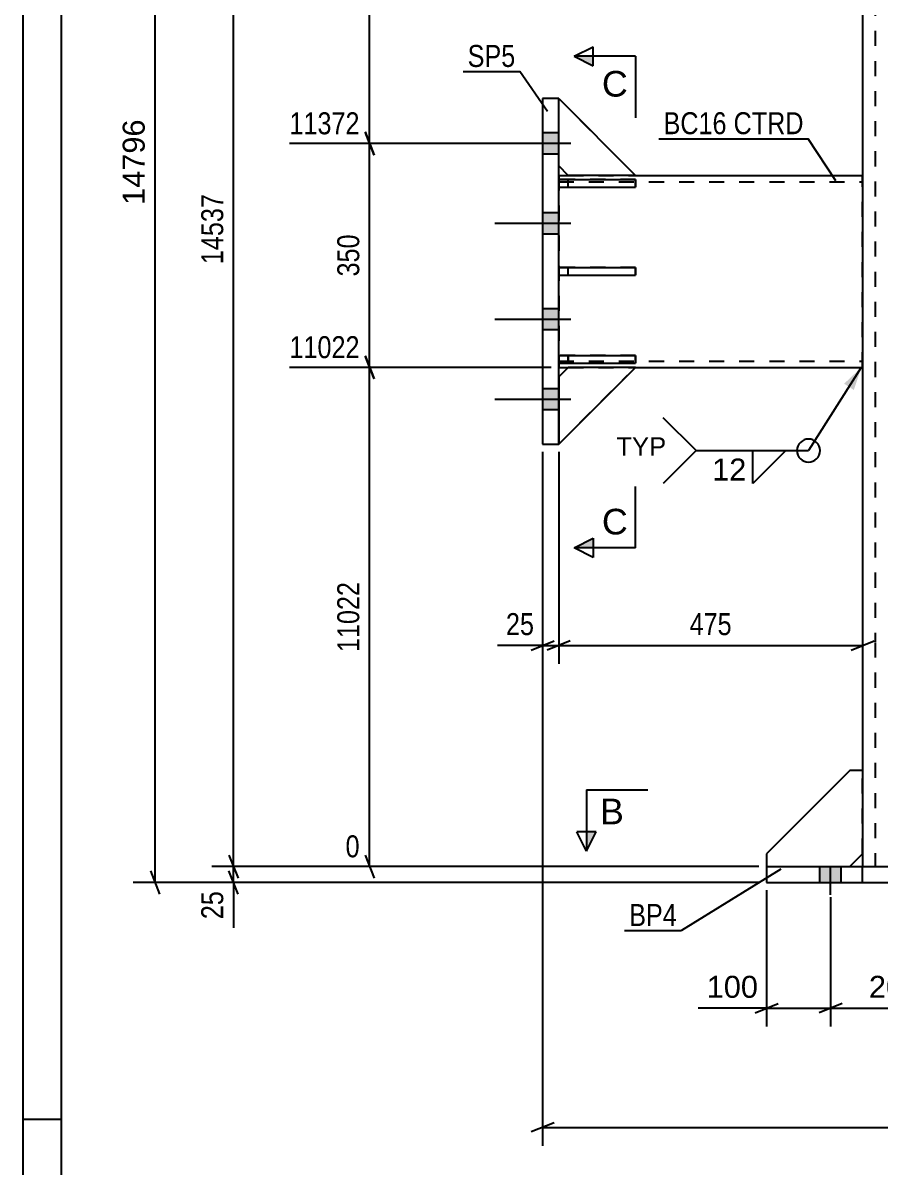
# Model space of a CAD drawing. Header units: millimetres. Extents: x -130 to 464, y -182 to 238.
# Drawn here: x -130.2 to -18.5, y -39.2 to 109.9 of the extents above; entities that cross this region are included whole.
import ezdxf

# ---------------------------------------------------------------- set-up
doc = ezdxf.new("R2010")
doc.units = ezdxf.units.MM
doc.linetypes.add('DXK_LINE_DOT2', pattern=[3.9198, 1.9599, -1.9599])
doc.styles.add('Arial', font='ARIAL.TTF', dxfattribs={"height": 0.2})
doc.styles.add('Arial Narrow', font='ARIALN.TTF', dxfattribs={"height": 0.2})

# ---------------------------------------------------------------- blocks, each defined once
blk = doc.blocks.new('Unknown-284928763-1134')
at = {"color": 5, "linetype": 'Continuous'}
for p, q in [((-130.21, 238.07), (-130.21, -181.93)), ((-125.21, 233.07), (-125.21, -176.93)), ((-125.21, -32.93), (-130.21, -32.93))]:
    blk.add_line(p, q, dxfattribs=at)
blk = doc.blocks.new('Bolt-284928763-1230 - 1225')
at = {"linetype": 'Continuous'}
for points in [[(-62.5, 95.55), (-62.5, 92.8), (-60.41, 92.8), (-60.41, 95.55)], [(-62.5, 95.55), (-62.5, 92.8), (-60.41, 92.8), (-60.41, 95.55)], [(-62.5, 95.55), (-62.5, 92.8), (-60.41, 92.8), (-60.41, 95.55)], [(-62.5, 85.13), (-62.5, 82.38), (-60.41, 82.38), (-60.41, 85.13)], [(-62.5, 85.13), (-62.5, 82.38), (-60.41, 82.38), (-60.41, 85.13)], [(-62.5, 72.63), (-62.5, 69.88), (-60.41, 69.88), (-60.41, 72.63)], [(-62.5, 72.63), (-62.5, 69.88), (-60.41, 69.88), (-60.41, 72.63)], [(-62.5, 62.22), (-62.5, 59.47), (-60.41, 59.47), (-60.41, 62.22)], [(-62.5, 62.22), (-62.5, 59.47), (-60.41, 59.47), (-60.41, 62.22)], [(-62.5, 62.22), (-62.5, 59.47), (-60.41, 59.47), (-60.41, 62.22)]]:
    blk.add_hatch(color=1, dxfattribs=at).paths.add_polyline_path(points)
at = {"color": 1, "linetype": 'Continuous'}
for p, q in [((-60.41, 95.55), (-62.5, 95.55)), ((-60.41, 95.55), (-62.5, 95.55)), ((-60.41, 95.55), (-62.5, 95.55)), ((-58.83, 94.17), (-68.75, 94.17)), ((-58.83, 94.17), (-68.75, 94.17)), ((-58.83, 94.17), (-68.75, 94.17)), ((-60.41, 92.8), (-62.5, 92.8)), ((-60.41, 92.8), (-62.5, 92.8)), ((-60.41, 92.8), (-62.5, 92.8)), ((-60.41, 85.13), (-62.5, 85.13)), ((-60.41, 85.13), (-62.5, 85.13)), ((-58.83, 83.76), (-68.75, 83.76)), ((-58.83, 83.76), (-68.75, 83.76)), ((-60.41, 82.38), (-62.5, 82.38)), ((-60.41, 82.38), (-62.5, 82.38)), ((-60.41, 72.63), (-62.5, 72.63)), ((-60.41, 72.63), (-62.5, 72.63)), ((-58.83, 71.26), (-68.75, 71.26)), ((-58.83, 71.26), (-68.75, 71.26)), ((-60.41, 69.88), (-62.5, 69.88)), ((-60.41, 69.88), (-62.5, 69.88)), ((-60.41, 62.22), (-62.5, 62.22)), ((-60.41, 62.22), (-62.5, 62.22)), ((-60.41, 62.22), (-62.5, 62.22)), ((-58.83, 60.84), (-68.75, 60.84)), ((-58.83, 60.84), (-68.75, 60.84)), ((-58.83, 60.84), (-68.75, 60.84)), ((-60.41, 59.47), (-62.5, 59.47)), ((-60.41, 59.47), (-62.5, 59.47)), ((-60.41, 59.47), (-62.5, 59.47))]:
    blk.add_line(p, q, dxfattribs=at)
blk = doc.blocks.new('Part-284928763-1249 - 1225')
at = {"color": 2, "linetype": 'Continuous'}
for p, q in [((-33.33, 0), (33.33, 0)), ((-33.33, 0), (-33.33, -2.08)), ((-20.83, -2.08), (-20.83, 0)), ((20.83, -2.08), (20.83, 0)), ((33.33, -2.08), (33.33, 0)), ((-33.33, -2.08), (33.33, -2.08))]:
    blk.add_line(p, q, dxfattribs=at)
blk = doc.blocks.new('Part-284928763-1233 - 1225')
at = {"color": 2, "linetype": 'Continuous'}
for p, q in [((-20.83, 116.67), (-20.83, 29.27)), ((-20.83, 29.17), (-20.83, 12.5)), ((-20.83, 1.67), (-20.83, 0))]:
    blk.add_line(p, q, dxfattribs=at)
at = {"color": 7, "linetype": 'DXK_LINE_DOT2'}
for p, q in [((-19.17, 116.67), (-19.17, 29.27)), ((-19.17, 29.17), (-19.17, 0)), ((-20.83, 12.5), (-20.83, 1.67)), ((-20.83, 0), (20.83, 0))]:
    blk.add_line(p, q, dxfattribs=at)
blk = doc.blocks.new('Part-284928763-1250 - 1225')
at = {"color": 2, "linetype": 'Continuous'}
for p, q in [((-22.5, 12.5), (-33.33, 1.67)), ((-20.83, 12.5), (-22.5, 12.5)), ((-20.83, 12.5), (-20.83, 1.67)), ((-33.33, 1.67), (-33.33, 0)), ((-22.5, 0), (-20.83, 1.67))]:
    blk.add_line(p, q, dxfattribs=at)
at = {"color": 7, "linetype": 'DXK_LINE_DOT2'}
blk.add_line((-33.33, 0), (-22.5, 0), dxfattribs=at)
blk = doc.blocks.new('Part-284928763-1252 - 1225')
at = {"color": 7, "linetype": 'DXK_LINE_DOT2'}
for p, q in [((-22.5, 12.5), (-33.33, 1.67)), ((-20.83, 12.5), (-22.5, 12.5)), ((-20.83, 1.67), (-20.83, 12.5)), ((-33.33, 1.67), (-33.33, 0)), ((-22.5, 0), (-20.83, 1.67)), ((-33.33, 0), (-22.5, 0))]:
    blk.add_line(p, q, dxfattribs=at)
blk = doc.blocks.new('Part-284928763-1325 - 1225')
at = {"color": 7, "linetype": 'DXK_LINE_DOT2'}
for p, q in [((-50.41, 89.47), (-60.41, 89.47)), ((-60.41, 89.47), (-60.41, 88.47)), ((-59.16, 88.47), (-59.16, 89.47)), ((-50.41, 88.47), (-50.41, 89.47)), ((-60.41, 88.47), (-50.41, 88.47))]:
    blk.add_line(p, q, dxfattribs=at)
blk = doc.blocks.new('Part-284928763-1329 - 1225')
at = {"color": 2, "linetype": 'Continuous'}
for p, q in [((-60.41, 91.26), (-60.41, 100.01)), ((-60.41, 100.01), (-50.41, 90.01)), ((-59.16, 90.01), (-60.41, 91.26)), ((-50.41, 90.01), (-59.16, 90.01))]:
    blk.add_line(p, q, dxfattribs=at)
blk = doc.blocks.new('Part-284928763-1324 - 1225')
at = {"color": 7, "linetype": 'DXK_LINE_DOT2'}
for p, q in [((-50.41, 66.55), (-60.41, 66.55)), ((-60.41, 66.55), (-60.41, 65.55)), ((-59.16, 66.55), (-59.16, 65.55)), ((-50.41, 65.55), (-50.41, 66.55)), ((-60.41, 65.55), (-50.41, 65.55))]:
    blk.add_line(p, q, dxfattribs=at)
blk = doc.blocks.new('Part-284928763-1323 - 1225')
at = {"color": 7, "linetype": 'DXK_LINE_DOT2'}
for p, q in [((-50.41, 78.01), (-60.41, 78.01)), ((-60.41, 78.01), (-60.41, 77.01)), ((-59.16, 77.01), (-59.16, 78.01)), ((-50.41, 77.01), (-50.41, 78.01)), ((-60.41, 77.01), (-50.41, 77.01))]:
    blk.add_line(p, q, dxfattribs=at)
blk = doc.blocks.new('Part-284928763-1332 - 1225')
at = {"color": 7, "linetype": 'DXK_LINE_DOT2'}
for p, q in [((-59.16, 65.01), (-60.41, 63.76)), ((-60.41, 55.01), (-50.41, 65.01)), ((-50.41, 65.01), (-59.16, 65.01)), ((-60.41, 63.76), (-60.41, 55.01))]:
    blk.add_line(p, q, dxfattribs=at)
blk = doc.blocks.new('Part-284928763-1331 - 1225')
at = {"color": 2, "linetype": 'Continuous'}
for p, q in [((-59.16, 65.01), (-60.41, 63.76)), ((-60.41, 55.01), (-50.41, 65.01)), ((-50.41, 65.01), (-59.16, 65.01)), ((-60.41, 63.76), (-60.41, 55.01))]:
    blk.add_line(p, q, dxfattribs=at)
blk = doc.blocks.new('Part-284928763-1326 - 1225')
at = {"color": 2, "linetype": 'Continuous'}
for p, q in [((-60.41, 78.01), (-50.41, 78.01)), ((-60.41, 78.01), (-60.41, 77.01)), ((-50.41, 78.01), (-50.41, 77.01)), ((-60.41, 77.01), (-50.41, 77.01))]:
    blk.add_line(p, q, dxfattribs=at)
at = {"color": 7, "linetype": 'DXK_LINE_DOT2'}
blk.add_line((-59.16, 77.01), (-59.16, 78.01), dxfattribs=at)
blk = doc.blocks.new('Bolt-284928763-1294 - 1225')
at = {"linetype": 'Continuous'}
for points in [[(-23.63, 0), (-26.38, 0), (-26.38, -2.08), (-23.63, -2.08)], [(-23.63, 0), (-26.38, 0), (-26.38, -2.08), (-23.63, -2.08)], [(-6.96, 0), (-9.71, 0), (-9.71, -2.08), (-6.96, -2.08)], [(-6.96, 0), (-9.71, 0), (-9.71, -2.08), (-6.96, -2.08)], [(9.71, 0), (6.96, 0), (6.96, -2.08), (9.71, -2.08)], [(9.71, 0), (6.96, 0), (6.96, -2.08), (9.71, -2.08)], [(26.37, 0), (23.62, 0), (23.62, -2.08), (26.37, -2.08)], [(26.37, 0), (23.62, 0), (23.62, -2.08), (26.37, -2.08)]]:
    blk.add_hatch(color=1, dxfattribs=at).paths.add_polyline_path(points)
at = {"color": 1, "linetype": 'Continuous'}
for p, q in [((-26.38, -2.08), (-26.38, 0)), ((-26.38, -2.08), (-26.38, 0)), ((-25, -3.67), (-25, 0)), ((-25, -3.67), (-25, 0)), ((-23.63, -2.08), (-23.63, 0)), ((-23.63, -2.08), (-23.63, 0)), ((-9.71, -2.08), (-9.71, 0)), ((-9.71, -2.08), (-9.71, 0)), ((-8.33, -3.67), (-8.33, 0)), ((-8.33, -3.67), (-8.33, 0)), ((-6.96, -2.08), (-6.96, 0)), ((-6.96, -2.08), (-6.96, 0)), ((6.96, -2.08), (6.96, 0)), ((6.96, -2.08), (6.96, 0)), ((8.33, -3.67), (8.33, 0)), ((8.33, -3.67), (8.33, 0)), ((9.71, -2.08), (9.71, 0)), ((9.71, -2.08), (9.71, 0)), ((23.62, -2.08), (23.62, 0)), ((23.62, -2.08), (23.62, 0)), ((25, -3.67), (25, 0)), ((25, -3.67), (25, 0)), ((26.37, -2.08), (26.37, 0)), ((26.37, -2.08), (26.37, 0))]:
    blk.add_line(p, q, dxfattribs=at)
blk = doc.blocks.new('Part-284928763-1327 - 1225')
at = {"color": 2, "linetype": 'Continuous'}
for p, q in [((-60.41, 66.55), (-50.41, 66.55)), ((-60.41, 66.55), (-60.41, 65.55)), ((-50.41, 66.55), (-50.41, 65.55)), ((-60.41, 65.55), (-50.41, 65.55))]:
    blk.add_line(p, q, dxfattribs=at)
at = {"color": 7, "linetype": 'DXK_LINE_DOT2'}
blk.add_line((-59.16, 65.55), (-59.16, 66.55), dxfattribs=at)
blk = doc.blocks.new('Part-284928763-1328 - 1225')
at = {"color": 2, "linetype": 'Continuous'}
for p, q in [((-60.41, 89.47), (-50.41, 89.47)), ((-60.41, 89.47), (-60.41, 88.47)), ((-50.41, 89.47), (-50.41, 88.47)), ((-60.41, 88.47), (-50.41, 88.47))]:
    blk.add_line(p, q, dxfattribs=at)
at = {"color": 7, "linetype": 'DXK_LINE_DOT2'}
blk.add_line((-59.16, 88.47), (-59.16, 89.47), dxfattribs=at)
blk = doc.blocks.new('Part-284928763-1330 - 1225')
at = {"color": 7, "linetype": 'DXK_LINE_DOT2'}
for p, q in [((-60.41, 91.26), (-60.41, 100.01)), ((-60.41, 100.01), (-50.41, 90.01)), ((-59.16, 90.01), (-60.41, 91.26)), ((-50.41, 90.01), (-59.16, 90.01))]:
    blk.add_line(p, q, dxfattribs=at)
blk = doc.blocks.new('Part-284928763-1372 - 1225')
at = {"color": 2, "linetype": 'Continuous'}
for p, q in [((-62.5, 100.01), (-62.5, 55.01)), ((-60.41, 100.01), (-62.5, 100.01)), ((-60.41, 55.01), (-60.41, 100.01)), ((-62.5, 55.01), (-60.41, 55.01))]:
    blk.add_line(p, q, dxfattribs=at)
blk = doc.blocks.new('Part-284928763-1418 - 1225')
at = {"color": 2, "linetype": 'Continuous'}
for p, q in [((-60.41, 90.01), (-59.16, 90.01)), ((-50.41, 90.01), (-20.83, 90.01)), ((-60.41, 65.01), (-59.16, 65.01)), ((-50.41, 65.01), (-20.83, 65.01))]:
    blk.add_line(p, q, dxfattribs=at)
at = {"color": 7, "linetype": 'DXK_LINE_DOT2'}
for p, q in [((-60.41, 90.01), (-60.41, 65.01)), ((-59.16, 90.01), (-50.41, 90.01)), ((-20.83, 65.01), (-20.83, 90.01)), ((-20.83, 90.01), (-20.83, 90.01)), ((-20.83, 90.01), (-20.83, 90.01)), ((-60.41, 89.17), (-20.83, 89.17)), ((-60.41, 65.84), (-20.83, 65.84)), ((-59.16, 65.01), (-50.41, 65.01)), ((-20.83, 65.01), (-20.83, 65.01)), ((-20.83, 65.01), (-20.83, 65.01))]:
    blk.add_line(p, q, dxfattribs=at)
blk = doc.blocks.new('StraightDimension-284928763-1543 - 1225')
at = {"color": 7, "linetype": 'Continuous'}
for p, q in [((-25, -4.01), (-25, -20.85)), ((-8.33, -4.01), (-8.33, -20.85)), ((-23.5, -17.85), (-26.5, -19.05)), ((-9.83, -19.05), (-6.83, -17.85)), ((-25, -18.45), (-8.33, -18.45))]:
    blk.add_line(p, q, dxfattribs=at)
at = {"color": 0}
blk.add_wipeout([(-12.73, -17.7), (-12.73, -13.5), (-20.6, -13.5), (-20.6, -17.7)], dxfattribs=at)
at = {"color": 3, "style": 'Arial'}
blk.add_text('200', height=2.865, dxfattribs=at).set_placement((-20, -17.1))
blk = doc.blocks.new('StraightDimension-284928763-1550 - 1225')
at = {"color": 7, "linetype": 'Continuous'}
for p, q in [((-33.33, -3.08), (-33.33, -20.85)), ((-25, -4.01), (-25, -20.85)), ((-34.83, -19.05), (-31.83, -17.85)), ((-23.5, -17.85), (-26.5, -19.05)), ((-33.33, -18.45), (-42.25, -18.45)), ((-33.33, -18.45), (-42.25, -18.45)), ((-33.33, -18.45), (-25, -18.45))]:
    blk.add_line(p, q, dxfattribs=at)
at = {"color": 0}
blk.add_wipeout([(-33.86, -17.7), (-33.86, -13.5), (-41.73, -13.5), (-41.73, -17.7)], dxfattribs=at)
at = {"color": 3, "style": 'Arial'}
blk.add_text('100', height=2.865, dxfattribs=at).set_placement((-41.13, -17.1))
blk = doc.blocks.new('StraightDimension-284928763-1625 - 1225')
at = {"color": 7, "linetype": 'Continuous'}
for p, q in [((-84.44, 137.5), (-85.64, 140.5)), ((-63.5, 139), (-95.48, 139)), ((-85.04, 94.17), (-85.04, 139)), ((-85.64, 95.67), (-84.44, 92.67)), ((-67.66, 94.17), (-95.48, 94.17))]:
    blk.add_line(p, q, dxfattribs=at)
at = {"color": 0}
blk.add_wipeout([(-85.79, 120.84), (-89.99, 120.84), (-89.99, 112.33), (-85.79, 112.33)], dxfattribs=at)
at = {"color": 3, "style": 'Arial Narrow'}
blk.add_text('2840', height=2.863, rotation=90.0002, dxfattribs=at).set_placement((-86.39, 112.93))
at = {"color": 0, "linetype": 'Continuous'}
blk.add_wipeout([(-85.74, 139.6), (-85.74, 143.8), (-96.08, 143.8), (-96.08, 139.6)], dxfattribs=at)
at = {"color": 3, "linetype": 'Continuous', "style": 'Arial Narrow'}
blk.add_text('14212', height=2.863, dxfattribs=at).set_placement((-95.48, 140.2))
blk = doc.blocks.new('StraightDimension-284928763-1634 - 1225')
at = {"color": 7, "linetype": 'Continuous'}
for p, q in [((-84.44, 92.67), (-85.64, 95.67)), ((-67.66, 94.17), (-95.48, 94.17)), ((-85.04, 65.01), (-85.04, 94.17)), ((-85.64, 66.51), (-84.44, 63.51)), ((-61.41, 65.01), (-95.48, 65.01))]:
    blk.add_line(p, q, dxfattribs=at)
at = {"color": 0}
blk.add_wipeout([(-85.79, 82.93), (-89.99, 82.93), (-89.99, 76.25), (-85.79, 76.25)], dxfattribs=at)
at = {"color": 3, "style": 'Arial Narrow'}
blk.add_text('350', height=2.863, rotation=90.0002, dxfattribs=at).set_placement((-86.39, 76.85))
at = {"color": 0, "linetype": 'Continuous'}
blk.add_wipeout([(-85.74, 94.77), (-85.74, 98.97), (-96.08, 98.97), (-96.08, 94.77)], dxfattribs=at)
at = {"color": 3, "linetype": 'Continuous', "style": 'Arial Narrow'}
blk.add_text('11372', height=2.863, dxfattribs=at).set_placement((-95.48, 95.37))
blk = doc.blocks.new('StraightDimension-284928763-1642 - 1225')
at = {"color": 7, "linetype": 'Continuous'}
for p, q in [((-84.44, 63.51), (-85.64, 66.51)), ((-61.41, 65.01), (-95.48, 65.01)), ((-85.04, 0), (-85.04, 65.01)), ((-85.64, 1.5), (-84.44, -1.5)), ((-34.33, 0), (-88.17, 0))]:
    blk.add_line(p, q, dxfattribs=at)
at = {"color": 0}
blk.add_wipeout([(-85.79, 37.67), (-89.99, 37.67), (-89.99, 27.33), (-85.79, 27.33)], dxfattribs=at)
at = {"color": 3, "style": 'Arial Narrow'}
blk.add_text('11022', height=2.863, rotation=90.0002, dxfattribs=at).set_placement((-86.39, 27.93))
at = {"color": 0, "linetype": 'Continuous'}
for points in [[(-85.74, 65.61), (-85.74, 69.81), (-96.08, 69.81), (-96.08, 65.61)], [(-85.74, 0.6), (-85.74, 4.8), (-88.77, 4.8), (-88.77, 0.6)]]:
    blk.add_wipeout(points, dxfattribs=at)
at = {"color": 3, "linetype": 'Continuous', "style": 'Arial Narrow'}
for s, height, p in [('11022', 2.863, (-95.48, 66.21)), ('0', 2.86, (-88.17, 1.2))]:
    blk.add_text(s, height=height, dxfattribs=at).set_placement(p)
blk = doc.blocks.new('StraightDimension-284928763-1715 - 1225')
at = {"color": 7, "linetype": 'Continuous'}
for p, q in [((-62.5, 54.01), (-62.5, 26.39)), ((-60.41, 54.01), (-60.41, 26.39)), ((-62.5, 28.79), (-68.4, 28.79)), ((-62.5, 28.79), (-68.4, 28.79)), ((-64, 28.19), (-61, 29.39)), ((-62.5, 28.79), (-60.41, 28.79)), ((-58.91, 29.39), (-61.91, 28.19))]:
    blk.add_line(p, q, dxfattribs=at)
at = {"color": 0}
blk.add_wipeout([(-63.02, 29.54), (-63.02, 33.74), (-67.88, 33.74), (-67.88, 29.54)], dxfattribs=at)
at = {"color": 3, "style": 'Arial Narrow'}
blk.add_text('25', height=2.863, dxfattribs=at).set_placement((-67.28, 30.14))
blk = doc.blocks.new('StraightDimension-284928763-1735 - 1225')
at = {"color": 7, "linetype": 'Continuous'}
for p, q in [((-20.83, 64.01), (-20.83, 26.39)), ((-60.41, 54.01), (-60.41, 26.39)), ((-58.91, 29.39), (-61.91, 28.19)), ((-60.41, 28.79), (-20.83, 28.79)), ((-22.33, 28.19), (-19.33, 29.39))]:
    blk.add_line(p, q, dxfattribs=at)
at = {"color": 0}
blk.add_wipeout([(-37.28, 29.54), (-37.28, 33.74), (-43.96, 33.74), (-43.96, 29.54)], dxfattribs=at)
at = {"color": 3, "style": 'Arial Narrow'}
blk.add_text('475', height=2.863, dxfattribs=at).set_placement((-43.36, 30.14))
blk = doc.blocks.new('StraightDimension-284928763-1879 - 1225')
at = {"color": 7, "linetype": 'Continuous'}
for p, q in [((-62.5, 54.01), (-62.5, -36.37)), ((60.42, 54.01), (60.42, -36.37)), ((-61, -33.37), (-64, -34.57)), ((-62.5, -33.97), (60.42, -33.97)), ((58.92, -34.57), (61.92, -33.37))]:
    blk.add_line(p, q, dxfattribs=at)
at = {"color": 0}
blk.add_wipeout([(3.22, -33.22), (3.22, -29.02), (-5.29, -29.02), (-5.29, -33.22)], dxfattribs=at)
at = {"color": 3, "style": 'Arial Narrow'}
blk.add_text('1475', height=2.863, dxfattribs=at).set_placement((-4.69, -32.62))
blk = doc.blocks.new('StraightDimension-284928763-1906 - 1225')
at = {"color": 7, "linetype": 'Continuous'}
for p, q in [((-103.36, 1.5), (-102.16, -1.5)), ((-34.33, 0), (-105.61, 0)), ((-102.76, -2.08), (-102.76, 0)), ((-102.16, -3.58), (-103.36, -0.58)), ((-34.33, -2.08), (-105.61, -2.08)), ((-102.76, -2.08), (-102.76, -7.99)), ((-102.76, -2.08), (-102.76, -7.99))]:
    blk.add_line(p, q, dxfattribs=at)
at = {"color": 0}
blk.add_wipeout([(-103.51, -2.61), (-107.71, -2.61), (-107.71, -7.46), (-103.51, -7.46)], dxfattribs=at)
at = {"color": 3, "style": 'Arial Narrow'}
blk.add_text('25', height=2.863, rotation=90.0002, dxfattribs=at).set_placement((-104.11, -6.86))
blk = doc.blocks.new('StraightDimension-284928763-1915 - 1225')
at = {"color": 7, "linetype": 'Continuous'}
for p, q in [((-102.76, 0), (-102.76, 166.05)), ((-103.36, 1.5), (-102.16, -1.5)), ((-34.33, 0), (-105.61, 0))]:
    blk.add_line(p, q, dxfattribs=at)
at = {"color": 0}
blk.add_wipeout([(-103.51, 88.2), (-107.71, 88.2), (-107.71, 77.86), (-103.51, 77.86)], dxfattribs=at)
at = {"color": 3, "style": 'Arial Narrow'}
blk.add_text('14537', height=2.863, rotation=90.0002, dxfattribs=at).set_placement((-104.11, 78.46))
blk = doc.blocks.new('StraightDimension-284928763-5293 - 1225')
at = {"color": 7, "linetype": 'Continuous'}
for p, q in [((-112.99, -2.08), (-112.99, 185.53)), ((-113.59, -0.58), (-112.39, -3.58)), ((-34.33, -2.08), (-115.84, -2.08))]:
    blk.add_line(p, q, dxfattribs=at)
at = {"color": 0}
blk.add_wipeout([(-113.74, 97.88), (-117.94, 97.88), (-117.94, 85.57), (-113.74, 85.57)], dxfattribs=at)
at = {"color": 3, "style": 'Arial'}
blk.add_text('14796', height=2.865, rotation=90.0002, dxfattribs=at).set_placement((-114.34, 86.17))
blk = doc.blocks.new('Mark-284928763-1244 - 1225')
at = {"color": 0}
blk.add_wipeout([(-45.02, -7.75), (-45.02, -4.75), (-51.23, -4.75), (-51.23, -7.75)], dxfattribs=at)
blk.add_wipeout([(-45.02, -7.75), (-45.02, -4.75), (-51.23, -4.75), (-51.23, -7.75)], dxfattribs=at)
at = {"color": 30, "linetype": 'Continuous'}
for p in [(-31.47, -0.35), (-51.83, -8.35)]:
    blk.add_line(p, (-44.42, -8.35), dxfattribs=at)
at = {"color": 3, "style": 'Arial Narrow'}
blk.add_text('BP4', height=2.863, dxfattribs=at).set_placement((-51.23, -7.75))
blk = doc.blocks.new('WeldMark-284928763-2011 - 1225')
at = {"linetype": 'Continuous'}
blk.add_hatch(color=30, dxfattribs=at).paths.add_polyline_path([(-23.23, 62.88), (-20.99, 65.01), (-21.97, 62.07)])
at = {"color": 30, "linetype": 'Continuous'}
blk.add_line((-20.99, 65.01), (-27.87, 54.17), dxfattribs=at)
at = {"color": 3, "linetype": 'Continuous'}
for q in [(-46.8, 58.46), (-46.8, 49.89)]:
    blk.add_line((-42.52, 54.17), q, dxfattribs=at)
for start, end in [(90, 270), (270, 90)]:
    blk.add_arc((-27.87, 54.17), 1.5, start, end, dxfattribs=at)
at = {"color": 0}
blk.add_wipeout([(-35.77, 50.07), (-35.77, 53.47), (-40.62, 53.47), (-40.62, 50.07)], dxfattribs=at)
at = {"color": 30, "linetype": 'Continuous'}
blk.add_line((-42.52, 54.17), (-27.87, 54.17), dxfattribs=at)
at = {"color": 3, "linetype": 'Continuous'}
for p, q in [((-35.11, 54.17), (-30.83, 54.17)), ((-30.83, 54.17), (-35.11, 49.89)), ((-35.11, 49.89), (-35.11, 54.17))]:
    blk.add_line(p, q, dxfattribs=at)
at = {"color": 3, "style": 'Arial'}
blk.add_text('12', height=2.865, dxfattribs=at).set_placement((-40.42, 50.27))
at = {"color": 0, "linetype": 'Continuous'}
blk.add_wipeout([(-46.42, 53.52), (-46.42, 56.02), (-52.9, 56.02), (-52.9, 53.52)], dxfattribs=at)
blk.add_wipeout([(-46.42, 53.52), (-46.42, 56.02), (-52.9, 56.02), (-52.9, 53.52)], dxfattribs=at)
at = {"color": 3, "linetype": 'Continuous', "style": 'Arial'}
blk.add_text('TYP', height=2.388, dxfattribs=at).set_placement((-52.9, 53.52))
blk = doc.blocks.new('Mark-284928763-1368 - 1225')
at = {"color": 0}
blk.add_wipeout([(-66.06, 104.14), (-66.06, 107.14), (-72.27, 107.14), (-72.27, 104.14)], dxfattribs=at)
blk.add_wipeout([(-66.06, 104.14), (-66.06, 107.14), (-72.27, 107.14), (-72.27, 104.14)], dxfattribs=at)
at = {"color": 30, "linetype": 'Continuous'}
for p in [(-72.87, 103.54), (-61.87, 98.32)]:
    blk.add_line(p, (-65.46, 103.54), dxfattribs=at)
at = {"color": 3, "style": 'Arial Narrow'}
blk.add_text('SP5', height=2.863, dxfattribs=at).set_placement((-72.27, 104.14))
blk = doc.blocks.new('Mark-284928763-1414 - 1225')
at = {"color": 0}
for points in [[(-38.53, 95.38), (-38.53, 98.38), (-46.75, 98.38), (-46.75, 95.38)], [(-28.5, 95.38), (-28.5, 98.38), (-37.63, 98.38), (-37.63, 95.38)]]:
    blk.add_wipeout(points, dxfattribs=at)
for points in [[(-38.53, 95.38), (-38.53, 98.38), (-46.75, 98.38), (-46.75, 95.38)], [(-28.5, 95.38), (-28.5, 98.38), (-37.63, 98.38), (-37.63, 95.38)]]:
    blk.add_wipeout(points, dxfattribs=at)
at = {"color": 30, "linetype": 'Continuous'}
for p in [(-47.35, 94.78), (-24.32, 89.29)]:
    blk.add_line(p, (-27.9, 94.78), dxfattribs=at)
at = {"color": 3, "style": 'Arial Narrow'}
for s, p in [('BC16', (-46.75, 95.38)), ('CTRD', (-37.63, 95.38))]:
    blk.add_text(s, height=2.863, dxfattribs=at).set_placement(p)
blk = doc.blocks.new('SectionMark-284928763-1977 - 1225')
at = {"linetype": 'Continuous'}
for points in [[(-56.78, 4.5), (-55.53, 4.5), (-56.78, 2)], [(45.35, 4.5), (46.6, 4.5), (46.6, 2)]]:
    blk.add_hatch(color=6, dxfattribs=at).paths.add_polyline_path(points)
at = {"color": 6, "linetype": 'Continuous'}
for p, q in [((-56.78, 10), (-48.78, 10)), ((-56.78, 10), (-56.78, 2)), ((46.6, 10), (38.6, 10)), ((46.6, 10), (46.6, 2)), ((-56.78, 2), (-58.03, 4.5)), ((-55.53, 4.5), (-58.03, 4.5)), ((-56.78, 2), (-55.53, 4.5)), ((45.35, 4.5), (47.85, 4.5)), ((46.6, 2), (45.35, 4.5)), ((47.85, 4.5), (46.6, 2))]:
    blk.add_line(p, q, dxfattribs=at)
at = {"color": 0, "linetype": 'Continuous'}
for points in [[(-51.92, 5.5), (-51.92, 9), (-55.03, 9), (-55.03, 5.5)], [(44.85, 5.5), (44.85, 9), (41.74, 9), (41.74, 5.5)]]:
    blk.add_wipeout(points, dxfattribs=at)
at = {"color": 3, "linetype": 'Continuous', "style": 'Arial'}
for p in [(-55.03, 5.5), (41.74, 5.5)]:
    blk.add_text('B', height=3.34, dxfattribs=at).set_placement(p)
blk = doc.blocks.new('SectionMark-284928763-2009 - 1225')
at = {"linetype": 'Continuous'}
for points in [[(-55.91, 105.53), (-55.91, 104.28), (-58.41, 105.53)], [(-55.91, 42.75), (-55.91, 41.5), (-58.41, 41.5)]]:
    blk.add_hatch(color=6, dxfattribs=at).paths.add_polyline_path(points)
at = {"color": 6, "linetype": 'Continuous'}
for p, q in [((-58.41, 105.53), (-55.91, 106.78)), ((-55.91, 104.28), (-55.91, 106.78)), ((-50.41, 105.53), (-58.41, 105.53)), ((-58.41, 105.53), (-55.91, 104.28)), ((-50.41, 105.53), (-50.41, 97.53)), ((-50.41, 41.5), (-50.41, 49.5)), ((-58.41, 41.5), (-55.91, 42.75)), ((-55.91, 42.75), (-55.91, 40.25)), ((-50.41, 41.5), (-58.41, 41.5)), ((-55.91, 40.25), (-58.41, 41.5))]:
    blk.add_line(p, q, dxfattribs=at)
at = {"color": 0, "linetype": 'Continuous'}
for points in [[(-51.41, 100.28), (-51.41, 103.78), (-54.78, 103.78), (-54.78, 100.28)], [(-51.41, 43.25), (-51.41, 46.75), (-54.78, 46.75), (-54.78, 43.25)]]:
    blk.add_wipeout(points, dxfattribs=at)
at = {"color": 3, "linetype": 'Continuous', "style": 'Arial'}
for p in [(-54.78, 100.28), (-54.78, 43.25)]:
    blk.add_text('C', height=3.34, dxfattribs=at).set_placement(p)

msp = doc.modelspace()

# ---------------------------------------------------------------- block references
for name in ['Unknown-284928763-1134', 'Part-284928763-1233 - 1225', 'Part-284928763-1372 - 1225', 'Part-284928763-1329 - 1225', 'Part-284928763-1330 - 1225', 'Bolt-284928763-1230 - 1225', 'Part-284928763-1418 - 1225', 'Part-284928763-1325 - 1225', 'Part-284928763-1328 - 1225', 'Part-284928763-1323 - 1225', 'Part-284928763-1326 - 1225', 'Part-284928763-1324 - 1225', 'Part-284928763-1327 - 1225', 'Part-284928763-1332 - 1225', 'Part-284928763-1331 - 1225', 'Part-284928763-1250 - 1225', 'Part-284928763-1252 - 1225', 'Part-284928763-1249 - 1225', 'Bolt-284928763-1294 - 1225']:
    msp.add_blockref(name, (0, 0))

# ---------------------------------------------------------------- next in the draw order: block references
for name in ['StraightDimension-284928763-1625 - 1225', 'StraightDimension-284928763-1543 - 1225']:
    msp.add_blockref(name, (0, 0))

# ---------------------------------------------------------------- next in the draw order: block references
for name in ['StraightDimension-284928763-1634 - 1225', 'StraightDimension-284928763-1550 - 1225']:
    msp.add_blockref(name, (0, 0))

# ---------------------------------------------------------------- next in the draw order: block references
msp.add_blockref('StraightDimension-284928763-1642 - 1225', (0, 0))

# ---------------------------------------------------------------- next in the draw order: block references
msp.add_blockref('StraightDimension-284928763-1715 - 1225', (0, 0))

# ---------------------------------------------------------------- next in the draw order: block references
msp.add_blockref('StraightDimension-284928763-1735 - 1225', (0, 0))

# ---------------------------------------------------------------- next in the draw order: block references
msp.add_blockref('StraightDimension-284928763-1879 - 1225', (0, 0))

# ---------------------------------------------------------------- next in the draw order: block references
msp.add_blockref('StraightDimension-284928763-1906 - 1225', (0, 0))

# ---------------------------------------------------------------- next in the draw order: block references
msp.add_blockref('StraightDimension-284928763-1915 - 1225', (0, 0))

# ---------------------------------------------------------------- next in the draw order: block references
msp.add_blockref('StraightDimension-284928763-5293 - 1225', (0, 0))

# ---------------------------------------------------------------- next in the draw order: block references
for name in ['Mark-284928763-1368 - 1225', 'Mark-284928763-1414 - 1225', 'WeldMark-284928763-2011 - 1225', 'SectionMark-284928763-1977 - 1225', 'Mark-284928763-1244 - 1225']:
    msp.add_blockref(name, (0, 0))

# ---------------------------------------------------------------- next in the draw order: block references
msp.add_blockref('SectionMark-284928763-2009 - 1225', (0, 0))

doc.saveas('drawing.dxf')
